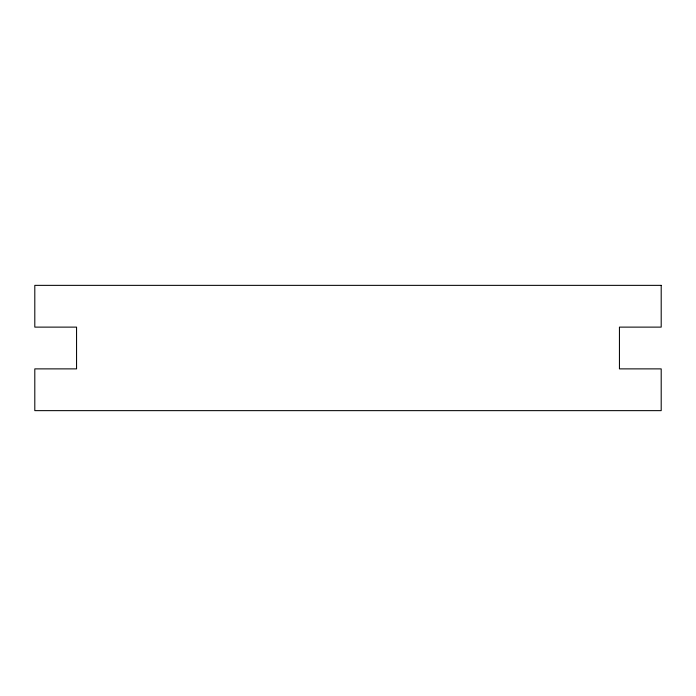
<?xml version="1.0" encoding="UTF-8"?>
<svg xmlns="http://www.w3.org/2000/svg" width="696" height="696" viewBox="0 0 696 696"><rect width="100%" height="100%" fill="white"/><g stroke="black" fill="none" stroke-linecap="round" stroke-linejoin="round"><path stroke-width="1.04" d="M661.2 285.36L34.8 285.36L34.8 327.12L76.56 327.12L76.56 368.88L34.8 368.88L34.8 410.64L661.2 410.64L661.2 368.88L619.44 368.88L619.44 327.12L661.2 327.12L661.2 285.36"/></g></svg>
